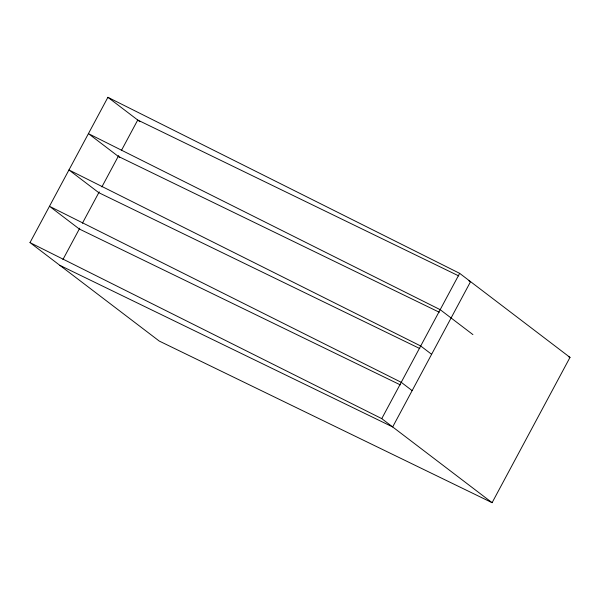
<?xml version="1.0" encoding="UTF-8"?>
<svg xmlns="http://www.w3.org/2000/svg" width="600" height="600" viewBox="0 0 600 600"><rect width="100%" height="100%" fill="white"/><g stroke="black" fill="none" stroke-linecap="round" stroke-linejoin="round"><path stroke-width="0.9" d="M30 242.603L107.903 97.312L459.66 273.345L570 357.397L492.097 502.688L159.262 341.07L30 242.603L381.757 418.627L492.097 502.688M62.925 259.545L79.748 228.18M82.403 223.222L99.225 191.858M101.88 186.9L118.695 155.535M121.358 150.578L137.73 120.038L458.775 275.925M381.757 418.627L459.66 273.345M468.885 280.837L470.565 281.655L392.67 426.945L59.828 265.327M568.312 356.58L570 357.397M118.252 156.36L439.298 312.248M419.82 348.57L98.782 192.683L68.948 169.958L420.705 345.99L431.618 354.3M400.342 384.893L79.305 229.005L49.477 206.28L401.235 382.312L412.14 390.623M472.912 334.597L440.183 309.668L88.425 133.635L119.708 157.47M107.903 97.312L139.958 121.733"/></g></svg>
